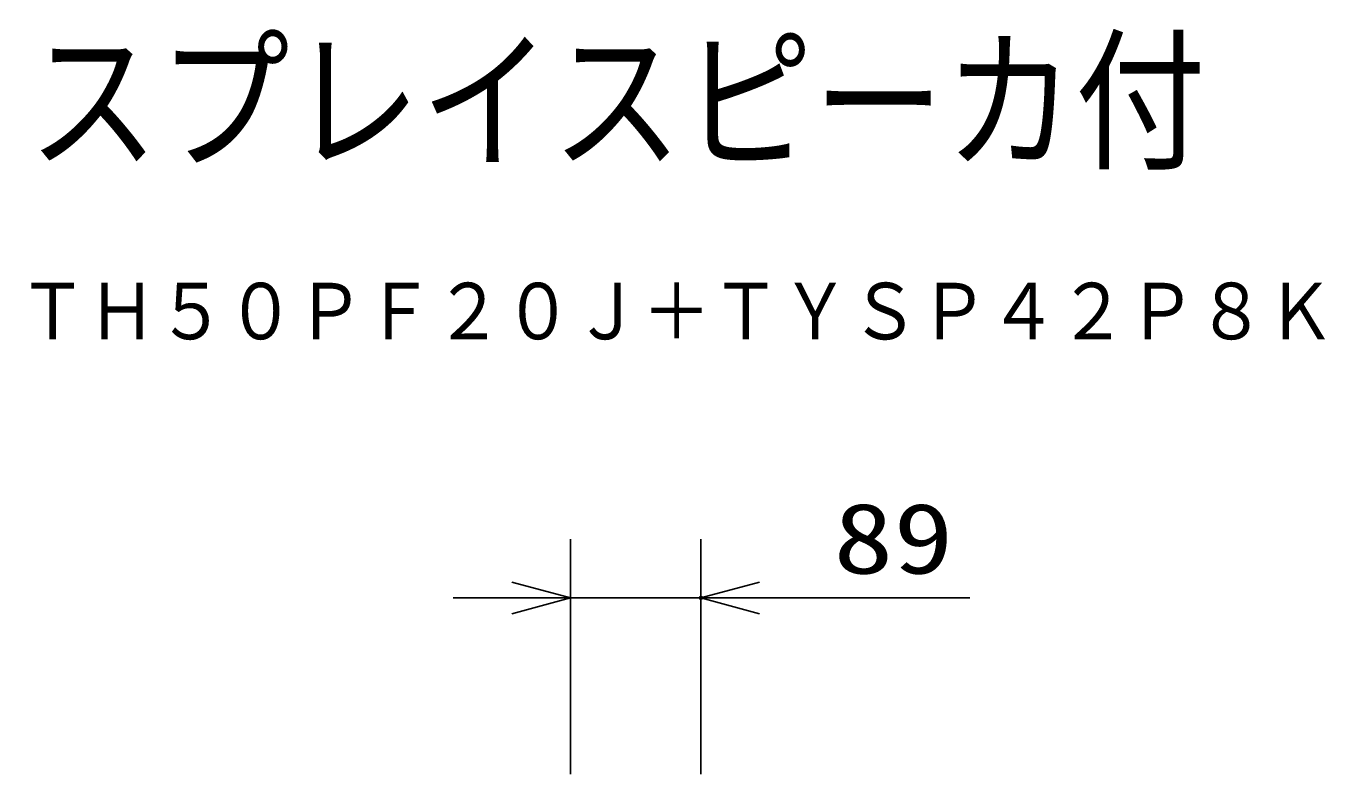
# Model space of a CAD drawing. Units: millimetres, scale not verified. Extents: x -63 to 63, y -57 to 57.
# Drawn here: x 17.97 to 62.25, y 31.89 to 57.39 of the extents above; entities that cross this region are included whole.
import ezdxf
from ezdxf.enums import TextEntityAlignment as Align

# ---------------------------------------------------------------- set-up
doc = ezdxf.new("R2010")
doc.units = ezdxf.units.MM
doc.header["$LTSCALE"] = 0.190236
doc.header["$PDMODE"] = 32
doc.header["$PDSIZE"] = 0.0951
for name, color, linetype in [('0-0_MOJI1', 2, 'Continuous'), ('0-1_TOUROKU', 3, 'Continuous'), ('0-2_WAKU', 7, 'Continuous'), ('0-4_SUNPO', 3, 'Continuous'), ('0-5_DEFPOINTS', 7, 'Continuous')]:
    doc.layers.add(name, color=color, linetype=linetype)
doc.styles.add('ＭＳ ゴシック', font='')
doc.styles.get('ＭＳ ゴシック').set_extended_font_data('MS Gothic')

# ---------------------------------------------------------------- blocks, each defined once
blk = doc.blocks.new('_OPEN30')
at = {"layer": '0-2_WAKU'}
blk.add_line((0, 0), (-1, 0), dxfattribs=at)
blk.add_lwpolyline([(-1, 0.26795), (0, 0), (-1, -0.26795)], dxfattribs=at)

msp = doc.modelspace()

# ---------------------------------------------------------------- linework, layer by layer
at = {"layer": '0-4_SUNPO'}
for p, q in [((36.5294, 31.8907), (36.5294, 39.8907)), ((40.9794, 31.8907), (40.9794, 39.8907)), ((34.5294, 37.8907), (32.5294, 37.8907)), ((36.5294, 37.8907), (40.9794, 37.8907)), ((42.9794, 37.8907), (50.1461, 37.8907))]:
    msp.add_line(p, q, dxfattribs=at)
at = {"layer": '0-5_DEFPOINTS'}
msp.add_point((40.9794, 37.8907), dxfattribs=at)

# ---------------------------------------------------------------- block references
at = {"layer": '0-4_SUNPO', "xscale": 2, "yscale": 2}
msp.add_blockref('_OPEN30', (36.5294, 37.8907), dxfattribs=at)
at = {"layer": '0-4_SUNPO', "xscale": 2, "yscale": 2, "rotation": 180}
msp.add_blockref('_OPEN30', (40.9794, 37.8907), dxfattribs=at)

# ---------------------------------------------------------------- texts
at = {"layer": '0-0_MOJI1', "style": 'ＭＳ ゴシック', "width": 0.85}
msp.add_text('ハイビジョンプラズマディスプレイスピーカ付', height=3.848, dxfattribs=at).set_placement((-35.5001, 51.7599), align=Align.BOTTOM_LEFT)
at = {"layer": '0-1_TOUROKU', "color": 1, "style": 'ＭＳ ゴシック', "width": 0.9}
msp.add_text('ＴＨ５０ＰＦ２０Ｊ＋ＴＹＳＰ４２Ｐ８Ｋ', height=1.925, dxfattribs=at).set_placement((17.7, 46.13), align=Align.BOTTOM_LEFT)
at = {"layer": '0-4_SUNPO', "style": 'ＭＳ ゴシック', "width": 1.25}
msp.add_text('89', height=2.405, dxfattribs=at).set_placement((45.4958, 38.0002), align=Align.BOTTOM_LEFT)

doc.saveas('drawing.dxf')
